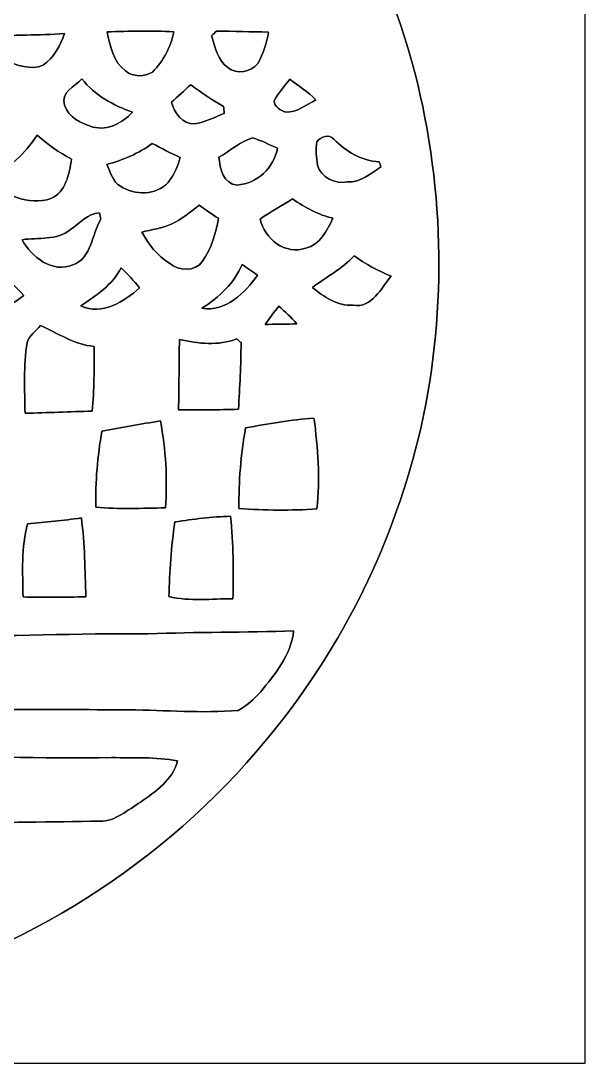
# Model space of a CAD drawing. Header units: centimetres. Extents: x -16.8 to 16.8, y -16.7 to 16.7.
# Drawn here: x 6.48 to 16.77, y -16.67 to 2.36 of the extents above; entities that cross this region are included whole.
import ezdxf

# ---------------------------------------------------------------- set-up
doc = ezdxf.new("R2010")
doc.units = ezdxf.units.CM
doc.header["$MEASUREMENT"] = 0
doc.layers.add('Layer 1', color=7, linetype='Continuous')

msp = doc.modelspace()

# ---------------------------------------------------------------- linework, layer by layer
at = {"layer": 'Layer 1', "color": 7}
for points, knots in [([(-16.77458, 16.66875), (-16.77458, 16.66875), (16.77458, 16.66875), (16.77458, 16.66875), (16.77458, 16.66875), (16.77458, 16.66875), (16.77458, -16.66875), (16.77458, -16.66875), (16.77458, -16.66875), (16.77458, -16.66875), (-16.77458, -16.66875), (-16.77458, -16.66875), (-16.77458, -16.66875), (-16.77458, -16.66875), (-16.77458, 16.66875), (-16.77458, 16.66875), (-16.77458, 16.66875), (-16.77458, 16.66875), (-16.77458, 16.66875), (-16.77458, 16.66875)], [0, 0, 0, 0, 0.16666667, 0.16666667, 0.16666667, 0.16666667, 0.33333333, 0.33333333, 0.33333333, 0.33333333, 0.5, 0.5, 0.5, 0.5, 0.66666667, 0.66666667, 0.66666667, 0.66666667, 1, 1, 1, 1]), ([(-1.72685, 14.59936), (-1.90253, 14.18519), (-1.76989, 13.73893), (-1.70321, 13.31666), (-1.70321, 13.31666), (-2.11737, 13.1251), (-2.58551, 12.9473), (-2.84339, 12.54795), (-2.84339, 12.54795), (-2.99297, 12.1539), (-3.09351, 11.74327), (-3.23144, 11.34427), (-3.23144, 11.34427), (-6.25404, 10.62919), (-9.03111, 8.88012), (-10.94811, 6.4322), (-10.94811, 6.4322), (-12.92966, 3.96452), (-14.01163, 0.78387), (-13.9125, -2.38196), (-13.9125, -2.38196), (-13.87263, -3.32634), (-13.7728, -4.27143), (-13.55408, -5.19254), (-13.55408, -5.19254), (-12.96353, -7.6768), (-11.66671, -9.99314), (-9.83756, -11.77784), (-9.83756, -11.77784), (-8.15869, -13.44366), (-6.05084, -14.67485), (-3.77261, -15.31161), (-3.77261, -15.31161), (-1.43157, -15.98366), (1.07915, -16.00165), (3.44558, -15.44426), (3.44558, -15.44426), (6.27098, -14.76728), (8.88294, -13.19495), (10.77277, -10.98409), (10.77277, -10.98409), (12.15037, -9.39976), (13.15402, -7.493), (13.68143, -5.46171), (13.68143, -5.46171), (14.24164, -3.28895), (14.23987, -0.97931), (13.71847, 1.2005), (13.71847, 1.2005), (13.15438, 3.50591), (11.96904, 5.6515), (10.33498, 7.37129), (10.33498, 7.37129), (8.4709, 9.32321), (6.03956, 10.72691), (3.41207, 11.35098), (3.41207, 11.35098), (3.28718, 11.71011), (3.20287, 12.08158), (3.08645, 12.44318), (3.08645, 12.44318), (2.84374, 12.90391), (2.3368, 13.1131), (1.88666, 13.31948), (1.88666, 13.31948), (2.02847, 13.85535), (2.06551, 14.46636), (1.76248, 14.95425), (1.76248, 14.95425), (1.4097, 15.56773), (0.6918, 15.95402), (-0.01658, 15.88629), (-0.01658, 15.88629), (-0.7807, 15.87147), (-1.49437, 15.32431), (-1.72685, 14.59936)], [0, 0, 0, 0, 0.05, 0.05, 0.05, 0.05, 0.1, 0.1, 0.1, 0.1, 0.15, 0.15, 0.15, 0.15, 0.2, 0.2, 0.2, 0.2, 0.25, 0.25, 0.25, 0.25, 0.3, 0.3, 0.3, 0.3, 0.35, 0.35, 0.35, 0.35, 0.4, 0.4, 0.4, 0.4, 0.45, 0.45, 0.45, 0.45, 0.5, 0.5, 0.5, 0.5, 0.55, 0.55, 0.55, 0.55, 0.6, 0.6, 0.6, 0.6, 0.65, 0.65, 0.65, 0.65, 0.7, 0.7, 0.7, 0.7, 0.75, 0.75, 0.75, 0.75, 0.8, 0.8, 0.8, 0.8, 0.85, 0.85, 0.85, 0.85, 0.9, 0.9, 0.9, 0.9, 1, 1, 1, 1]), ([(5.87834, 2.06128), (6.34189, 2.10785), (6.80896, 2.09021), (7.27357, 2.12443), (7.27357, 2.12443), (7.19526, 1.90465), (7.08342, 1.68028), (6.88305, 1.54869), (6.88305, 1.54869), (6.65797, 1.44709), (6.40221, 1.54481), (6.1909, 1.64112), (6.1909, 1.64112), (6.00604, 1.7018), (5.95665, 1.90465), (5.87834, 2.06128)], [0, 0, 0, 0, 0.2, 0.2, 0.2, 0.2, 0.4, 0.4, 0.4, 0.4, 0.6, 0.6, 0.6, 0.6, 1, 1, 1, 1]), ([(8.04968, 2.15512), (8.45679, 2.17099), (8.8646, 2.17417), (9.27206, 2.15794), (9.27206, 2.15794), (9.21103, 1.88419), (9.08015, 1.62031), (8.88012, 1.42169), (8.88012, 1.42169), (8.73407, 1.33279), (8.52452, 1.32821), (8.38941, 1.4411), (8.38941, 1.4411), (8.15975, 1.60373), (8.11318, 1.90041), (8.04968, 2.15512)], [0, 0, 0, 0, 0.2, 0.2, 0.2, 0.2, 0.4, 0.4, 0.4, 0.4, 0.6, 0.6, 0.6, 0.6, 1, 1, 1, 1]), ([(10.04746, 2.16782), (10.36249, 2.16782), (10.67894, 2.15583), (10.99467, 2.15053), (10.99467, 2.15053), (10.96892, 1.9498), (10.90224, 1.75542), (10.80029, 1.5808), (10.80029, 1.5808), (10.67435, 1.41923), (10.41541, 1.36984), (10.25278, 1.50283), (10.25278, 1.50283), (10.06475, 1.63618), (10.02136, 1.88101), (9.95821, 2.08562), (9.95821, 2.08562), (9.98749, 2.11314), (10.01748, 2.1403), (10.04746, 2.16782)], [0, 0, 0, 0, 0.16666667, 0.16666667, 0.16666667, 0.16666667, 0.33333333, 0.33333333, 0.33333333, 0.33333333, 0.5, 0.5, 0.5, 0.5, 0.66666667, 0.66666667, 0.66666667, 0.66666667, 1, 1, 1, 1]), ([(7.27392, 0.81774), (7.19526, 1.05128), (7.46125, 1.15253), (7.59037, 1.29611), (7.59037, 1.29611), (7.82849, 1.00083), (8.16081, 0.80998), (8.5157, 0.69144), (8.5157, 0.69144), (8.33473, 0.49036), (8.06767, 0.34784), (7.79004, 0.41734), (7.79004, 0.41734), (7.58225, 0.48119), (7.34554, 0.59655), (7.27392, 0.81774)], [0, 0, 0, 0, 0.2, 0.2, 0.2, 0.2, 0.4, 0.4, 0.4, 0.4, 0.6, 0.6, 0.6, 0.6, 1, 1, 1, 1]), ([(9.22408, 0.8703), (9.34261, 0.97614), (9.46009, 1.08303), (9.57756, 1.18992), (9.57756, 1.18992), (9.76842, 1.04599), (9.96844, 0.91334), (10.17658, 0.79481), (10.17658, 0.79481), (10.17976, 0.76271), (10.1854, 0.69779), (10.18822, 0.66569), (10.18822, 0.66569), (10.01148, 0.59443), (9.8365, 0.508), (9.64777, 0.4759), (9.64777, 0.4759), (9.42411, 0.46355), (9.2837, 0.68121), (9.22408, 0.8703)], [0, 0, 0, 0, 0.16666667, 0.16666667, 0.16666667, 0.16666667, 0.33333333, 0.33333333, 0.33333333, 0.33333333, 0.5, 0.5, 0.5, 0.5, 0.66666667, 0.66666667, 0.66666667, 0.66666667, 1, 1, 1, 1]), ([(11.38484, 1.29081), (11.54677, 1.17052), (11.71822, 1.05939), (11.86286, 0.91758), (11.86286, 0.91758), (11.68788, 0.82338), (11.52102, 0.68157), (11.31041, 0.6925), (11.31041, 0.6925), (11.21692, 0.71508), (11.09945, 0.78952), (11.10086, 0.89464), (11.10086, 0.89464), (11.16894, 1.04246), (11.28854, 1.16029), (11.38484, 1.29081)], [0, 0, 0, 0, 0.2, 0.2, 0.2, 0.2, 0.4, 0.4, 0.4, 0.4, 0.6, 0.6, 0.6, 0.6, 1, 1, 1, 1]), ([(6.77439, 0.26917), (6.9656, 0.09984), (7.17832, -0.0441), (7.40128, -0.16933), (7.40128, -0.16933), (7.35965, -0.43462), (7.30074, -0.76518), (7.02733, -0.88935), (7.02733, -0.88935), (6.61917, -1.01988), (6.15209, -0.82621), (5.87975, -0.50941), (5.87975, -0.50941), (6.25546, -0.35631), (6.55673, -0.06809), (6.77439, 0.26917)], [0, 0, 0, 0, 0.2, 0.2, 0.2, 0.2, 0.4, 0.4, 0.4, 0.4, 0.6, 0.6, 0.6, 0.6, 1, 1, 1, 1]), ([(10.09262, -0.13088), (10.29864, -0.02046), (10.47891, 0.15522), (10.7061, 0.21837), (10.7061, 0.21837), (10.8652, 0.17992), (11.00878, 0.09208), (11.16118, 0.03175), (11.16118, 0.03175), (11.09909, -0.32385), (10.78583, -0.61383), (10.42741, -0.6417), (10.42741, -0.6417), (10.17552, -0.62618), (10.10214, -0.33726), (10.09262, -0.13088)], [0, 0, 0, 0, 0.2, 0.2, 0.2, 0.2, 0.4, 0.4, 0.4, 0.4, 0.6, 0.6, 0.6, 0.6, 1, 1, 1, 1]), ([(11.87838, 0.14993), (11.94788, 0.24059), (12.10592, 0.30409), (12.18918, 0.19614), (12.18918, 0.19614), (12.41107, -0.02893), (12.69259, -0.19473), (13.01397, -0.21802), (13.01397, -0.21802), (13.02279, -0.24024), (13.04043, -0.28469), (13.04925, -0.30727), (13.04925, -0.30727), (12.8591, -0.42863), (12.67848, -0.60254), (12.43436, -0.58244), (12.43436, -0.58244), (12.21458, -0.6283), (11.95105, -0.50024), (11.89073, -0.27834), (11.89073, -0.27834), (11.87203, -0.13758), (11.8491, 0.00988), (11.87838, 0.14993)], [0, 0, 0, 0, 0.14285714, 0.14285714, 0.14285714, 0.14285714, 0.28571429, 0.28571429, 0.28571429, 0.28571429, 0.42857143, 0.42857143, 0.42857143, 0.42857143, 0.57142857, 0.57142857, 0.57142857, 0.57142857, 0.71428571, 0.71428571, 0.71428571, 0.71428571, 1, 1, 1, 1]), ([(8.04721, -0.26494), (8.34284, -0.18556), (8.62859, -0.0635), (8.87624, 0.11889), (8.87624, 0.11889), (9.04416, 0.02963), (9.21279, -0.05891), (9.38601, -0.13829), (9.38601, -0.13829), (9.34085, -0.30163), (9.271, -0.45967), (9.16517, -0.59337), (9.16517, -0.59337), (8.94574, -0.83538), (8.55839, -0.82797), (8.29698, -0.66393), (8.29698, -0.66393), (8.15446, -0.57785), (8.11036, -0.40781), (8.04721, -0.26494)], [0, 0, 0, 0, 0.16666667, 0.16666667, 0.16666667, 0.16666667, 0.33333333, 0.33333333, 0.33333333, 0.33333333, 0.5, 0.5, 0.5, 0.5, 0.66666667, 0.66666667, 0.66666667, 0.66666667, 1, 1, 1, 1]), ([(10.84545, -1.26189), (11.03207, -1.1236), (11.24126, -1.01882), (11.4367, -0.89323), (11.4367, -0.89323), (11.66036, -1.05022), (11.90413, -1.18533), (12.17295, -1.24636), (12.17295, -1.24636), (12.06465, -1.46756), (11.93447, -1.72932), (11.67624, -1.79317), (11.67624, -1.79317), (11.30794, -1.92934), (10.92024, -1.61537), (10.84545, -1.26189)], [0, 0, 0, 0, 0.2, 0.2, 0.2, 0.2, 0.4, 0.4, 0.4, 0.4, 0.6, 0.6, 0.6, 0.6, 1, 1, 1, 1]), ([(9.72961, -1.00824), (9.84462, -1.09255), (9.96068, -1.17581), (10.08415, -1.24742), (10.08415, -1.24742), (10.03335, -1.52259), (9.95257, -1.79846), (9.79346, -2.032), (9.79346, -2.032), (9.6647, -2.23061), (9.35108, -2.21227), (9.18774, -2.06693), (9.18774, -2.06693), (8.96373, -1.93357), (8.81133, -1.71873), (8.68292, -1.49895), (8.68292, -1.49895), (8.86319, -1.45168), (9.05228, -1.43263), (9.22302, -1.35326), (9.22302, -1.35326), (9.41387, -1.27423), (9.56627, -1.13136), (9.72961, -1.00824)], [0, 0, 0, 0, 0.14285714, 0.14285714, 0.14285714, 0.14285714, 0.28571429, 0.28571429, 0.28571429, 0.28571429, 0.42857143, 0.42857143, 0.42857143, 0.42857143, 0.57142857, 0.57142857, 0.57142857, 0.57142857, 0.71428571, 0.71428571, 0.71428571, 0.71428571, 1, 1, 1, 1]), ([(7.38223, -1.45344), (7.55579, -1.35149), (7.69161, -1.15323), (7.91175, -1.15076), (7.91175, -1.15076), (7.9181, -1.17863), (7.9308, -1.23472), (7.93715, -1.26294), (7.93715, -1.26294), (7.76852, -1.54129), (7.77593, -1.96709), (7.42774, -2.09938), (7.42774, -2.09938), (7.05132, -2.25213), (6.67209, -1.95756), (6.50028, -1.6383), (6.50028, -1.6383), (6.79521, -1.59561), (7.13246, -1.65559), (7.38223, -1.45344)], [0, 0, 0, 0, 0.16666667, 0.16666667, 0.16666667, 0.16666667, 0.33333333, 0.33333333, 0.33333333, 0.33333333, 0.5, 0.5, 0.5, 0.5, 0.66666667, 0.66666667, 0.66666667, 0.66666667, 1, 1, 1, 1]), ([(10.51419, -2.08844), (10.60979, -2.15336), (10.70292, -2.22038), (10.79782, -2.28812), (10.79782, -2.28812), (10.55934, -2.60562), (10.2235, -2.96192), (9.78288, -2.89066), (9.78288, -2.89066), (10.0898, -2.68923), (10.37414, -2.43487), (10.51419, -2.08844)], [0, 0, 0, 0, 0.25, 0.25, 0.25, 0.25, 0.5, 0.5, 0.5, 0.5, 1, 1, 1, 1]), ([(12.56065, -1.93146), (12.76738, -2.08386), (12.99457, -2.20557), (13.23269, -2.30188), (13.23269, -2.30188), (13.05207, -2.52448), (12.88803, -2.88643), (12.5416, -2.83563), (12.5416, -2.83563), (12.25585, -2.84974), (12.00503, -2.68499), (11.79654, -2.50825), (11.79654, -2.50825), (12.05336, -2.31846), (12.33946, -2.16747), (12.56065, -1.93146)], [0, 0, 0, 0, 0.2, 0.2, 0.2, 0.2, 0.4, 0.4, 0.4, 0.4, 0.6, 0.6, 0.6, 0.6, 1, 1, 1, 1]), ([(5.61834, -2.36926), (5.75098, -2.2987), (5.86034, -2.18511), (6.00357, -2.13501), (6.00357, -2.13501), (6.18631, -2.30152), (6.36058, -2.47862), (6.5345, -2.65501), (6.5345, -2.65501), (6.17961, -2.92312), (5.71888, -3.11079), (5.27262, -2.98344), (5.27262, -2.98344), (5.08917, -2.92841), (4.98263, -2.76648), (4.92654, -2.59539), (4.92654, -2.59539), (5.15796, -2.52412), (5.41055, -2.50366), (5.61834, -2.36926)], [0, 0, 0, 0, 0.16666667, 0.16666667, 0.16666667, 0.16666667, 0.33333333, 0.33333333, 0.33333333, 0.33333333, 0.5, 0.5, 0.5, 0.5, 0.66666667, 0.66666667, 0.66666667, 0.66666667, 1, 1, 1, 1]), ([(7.57237, -2.8448), (7.8553, -2.6543), (8.1474, -2.46627), (8.30827, -2.15194), (8.30827, -2.15194), (8.42504, -2.26871), (8.54181, -2.38725), (8.64376, -2.51778), (8.64376, -2.51778), (8.35907, -2.76931), (7.96043, -3.02754), (7.57237, -2.8448)], [0, 0, 0, 0, 0.25, 0.25, 0.25, 0.25, 0.5, 0.5, 0.5, 0.5, 1, 1, 1, 1]), ([(11.18482, -2.85221), (11.30159, -2.95169), (11.41307, -3.05823), (11.51326, -3.17535), (11.51326, -3.17535), (11.36791, -3.17782), (11.07793, -3.18206), (10.93294, -3.18453), (10.93294, -3.18453), (11.01372, -3.07128), (11.09909, -2.96157), (11.18482, -2.85221)], [0, 0, 0, 0, 0.25, 0.25, 0.25, 0.25, 0.5, 0.5, 0.5, 0.5, 1, 1, 1, 1]), ([(6.83366, -3.20181), (7.15504, -3.34751), (7.45278, -3.55318), (7.81544, -3.58669), (7.81544, -3.58669), (7.81297, -3.97969), (7.82144, -4.3748), (7.7791, -4.76638), (7.7791, -4.76638), (7.37094, -4.78049), (6.96313, -4.79672), (6.55496, -4.80554), (6.55496, -4.80554), (6.54509, -4.37515), (6.52568, -3.94159), (6.58989, -3.51437), (6.58989, -3.51437), (6.63011, -3.38561), (6.7564, -3.30694), (6.83366, -3.20181)], [0, 0, 0, 0, 0.16666667, 0.16666667, 0.16666667, 0.16666667, 0.33333333, 0.33333333, 0.33333333, 0.33333333, 0.5, 0.5, 0.5, 0.5, 0.66666667, 0.66666667, 0.66666667, 0.66666667, 1, 1, 1, 1]), ([(9.37013, -3.4604), (9.71374, -3.53695), (10.08098, -3.57822), (10.41717, -3.44981), (10.41717, -3.44981), (10.44257, -3.47239), (10.46868, -3.49497), (10.49514, -3.51755), (10.49514, -3.51755), (10.49549, -3.92359), (10.47221, -4.32858), (10.44857, -4.73393), (10.44857, -4.73393), (10.08415, -4.7438), (9.72009, -4.74521), (9.35602, -4.74345), (9.35602, -4.74345), (9.36025, -4.31553), (9.36696, -3.88796), (9.37013, -3.4604)], [0, 0, 0, 0, 0.16666667, 0.16666667, 0.16666667, 0.16666667, 0.33333333, 0.33333333, 0.33333333, 0.33333333, 0.5, 0.5, 0.5, 0.5, 0.66666667, 0.66666667, 0.66666667, 0.66666667, 1, 1, 1, 1]), ([(10.57981, -5.07506), (10.99185, -4.99533), (11.40672, -4.92619), (11.82546, -4.89338), (11.82546, -4.89338), (11.8999, -5.44089), (11.93729, -5.99863), (11.8812, -6.54967), (11.8812, -6.54967), (11.40707, -6.58883), (10.93082, -6.57507), (10.45633, -6.5472), (10.45633, -6.5472), (10.45351, -6.05367), (10.48879, -5.56048), (10.57981, -5.07506)], [0, 0, 0, 0, 0.2, 0.2, 0.2, 0.2, 0.4, 0.4, 0.4, 0.4, 0.6, 0.6, 0.6, 0.6, 1, 1, 1, 1]), ([(7.95584, -5.13292), (8.31109, -5.06765), (8.66599, -5.00133), (9.02335, -4.947), (9.02335, -4.947), (9.12742, -5.46735), (9.15176, -6.00534), (9.11648, -6.53415), (9.11648, -6.53415), (8.69244, -6.54085), (8.2677, -6.55743), (7.84507, -6.52216), (7.84507, -6.52216), (7.83625, -6.05649), (7.87682, -5.59153), (7.95584, -5.13292)], [0, 0, 0, 0, 0.2, 0.2, 0.2, 0.2, 0.4, 0.4, 0.4, 0.4, 0.6, 0.6, 0.6, 0.6, 1, 1, 1, 1]), ([(6.60118, -6.82272), (6.92856, -6.79485), (7.25558, -6.76169), (7.58155, -6.71795), (7.58155, -6.71795), (7.64787, -7.1942), (7.64469, -7.67644), (7.66621, -8.15622), (7.66621, -8.15622), (7.2831, -8.16645), (6.89998, -8.16716), (6.51722, -8.15869), (6.51722, -8.15869), (6.51157, -7.71349), (6.48159, -7.25629), (6.60118, -6.82272)], [0, 0, 0, 0, 0.2, 0.2, 0.2, 0.2, 0.4, 0.4, 0.4, 0.4, 0.6, 0.6, 0.6, 0.6, 1, 1, 1, 1]), ([(9.2897, -6.7885), (9.62589, -6.73806), (9.96386, -6.69713), (10.30393, -6.68655), (10.30393, -6.68655), (10.3565, -7.18679), (10.36179, -7.6902), (10.34732, -8.19256), (10.34732, -8.19256), (9.95927, -8.18938), (9.56134, -8.24477), (9.17998, -8.15305), (9.17998, -8.15305), (9.19162, -7.69655), (9.21808, -7.23971), (9.2897, -6.7885)], [0, 0, 0, 0, 0.2, 0.2, 0.2, 0.2, 0.4, 0.4, 0.4, 0.4, 0.6, 0.6, 0.6, 0.6, 1, 1, 1, 1]), ([(8.80181, -8.83497), (9.68587, -8.79475), (10.57099, -8.81345), (11.45469, -8.77746), (11.45469, -8.77746), (11.41271, -9.21914), (11.11603, -9.56592), (10.84862, -9.89577), (10.84862, -9.89577), (10.73044, -10.02418), (10.60027, -10.14836), (10.44469, -10.22914), (10.44469, -10.22914), (9.78147, -10.28771), (9.11613, -10.2235), (8.45185, -10.22138), (8.45185, -10.22138), (6.89857, -10.20904), (5.34494, -10.20551), (3.79201, -10.22103), (3.79201, -10.22103), (2.78095, -10.27395), (1.76847, -10.22315), (0.75741, -10.27183), (0.75741, -10.27183), (-1.17052, -10.30252), (-3.09845, -10.35579), (-5.02673, -10.34415), (-5.02673, -10.34415), (-5.81413, -10.32581), (-6.60153, -10.35826), (-7.38893, -10.34309), (-7.38893, -10.34309), (-8.25676, -10.30605), (-9.12707, -10.32122), (-9.99419, -10.27007), (-9.99419, -10.27007), (-10.23303, -10.25984), (-10.38895, -10.06475), (-10.54029, -9.90529), (-10.54029, -9.90529), (-10.7636, -9.61919), (-10.97139, -9.31616), (-11.11532, -8.98172), (-11.11532, -8.98172), (-10.66588, -8.97925), (-10.2175, -9.01629), (-9.76842, -9.02794), (-9.76842, -9.02794), (-8.03557, -9.07062), (-6.30167, -9.03887), (-4.56847, -9.0491), (-4.56847, -9.0491), (-2.34527, -9.06533), (-0.12453, -8.94644), (2.09797, -8.93163), (2.09797, -8.93163), (3.05012, -8.88612), (4.00403, -8.92881), (4.95617, -8.87977), (4.95617, -8.87977), (6.23852, -8.87801), (7.51946, -8.81909), (8.80181, -8.83497)], [0, 0, 0, 0, 0.05882353, 0.05882353, 0.05882353, 0.05882353, 0.11764706, 0.11764706, 0.11764706, 0.11764706, 0.17647059, 0.17647059, 0.17647059, 0.17647059, 0.23529412, 0.23529412, 0.23529412, 0.23529412, 0.29411765, 0.29411765, 0.29411765, 0.29411765, 0.35294118, 0.35294118, 0.35294118, 0.35294118, 0.41176471, 0.41176471, 0.41176471, 0.41176471, 0.47058824, 0.47058824, 0.47058824, 0.47058824, 0.52941176, 0.52941176, 0.52941176, 0.52941176, 0.58823529, 0.58823529, 0.58823529, 0.58823529, 0.64705882, 0.64705882, 0.64705882, 0.64705882, 0.70588235, 0.70588235, 0.70588235, 0.70588235, 0.76470588, 0.76470588, 0.76470588, 0.76470588, 0.82352941, 0.82352941, 0.82352941, 0.82352941, 0.88235294, 0.88235294, 0.88235294, 0.88235294, 1, 1, 1, 1]), ([(1.56986, -11.09451), (2.48708, -11.09698), (3.40431, -11.08287), (4.32153, -11.05923), (4.32153, -11.05923), (5.59153, -11.07264), (6.86117, -11.1065), (8.13153, -11.09204), (8.13153, -11.09204), (8.53193, -11.09627), (8.93833, -11.07757), (9.33415, -11.15342), (9.33415, -11.15342), (9.24807, -11.50479), (8.93269, -11.70728), (8.66105, -11.90554), (8.66105, -11.90554), (8.42998, -12.04277), (8.20632, -12.25621), (7.91986, -12.25091), (7.91986, -12.25091), (6.14504, -12.28831), (4.36704, -12.26256), (2.59397, -12.37297), (2.59397, -12.37297), (0.48895, -12.45094), (-1.61572, -12.55219), (-3.72181, -12.61145), (-3.72181, -12.61145), (-4.88597, -12.59769), (-6.05226, -12.64885), (-7.21536, -12.57476), (-7.21536, -12.57476), (-7.56391, -12.59593), (-7.83837, -12.34828), (-8.10683, -12.16484), (-8.10683, -12.16484), (-8.46808, -11.85122), (-8.82086, -11.5129), (-9.07627, -11.10474), (-9.07627, -11.10474), (-8.21937, -11.0684), (-7.36529, -11.16965), (-6.5084, -11.16894), (-6.5084, -11.16894), (-3.816, -11.26067), (-1.12254, -11.14425), (1.56986, -11.09451)], [0, 0, 0, 0, 0.07692308, 0.07692308, 0.07692308, 0.07692308, 0.15384615, 0.15384615, 0.15384615, 0.15384615, 0.23076923, 0.23076923, 0.23076923, 0.23076923, 0.30769231, 0.30769231, 0.30769231, 0.30769231, 0.38461538, 0.38461538, 0.38461538, 0.38461538, 0.46153846, 0.46153846, 0.46153846, 0.46153846, 0.53846154, 0.53846154, 0.53846154, 0.53846154, 0.61538462, 0.61538462, 0.61538462, 0.61538462, 0.69230769, 0.69230769, 0.69230769, 0.69230769, 0.76923077, 0.76923077, 0.76923077, 0.76923077, 0.84615385, 0.84615385, 0.84615385, 0.84615385, 1, 1, 1, 1])]:
    msp.add_open_spline(points, degree=3, knots=knots, dxfattribs=at)
at = {"layer": 'Layer 1', "color": 250}
for points, knots in [([(-1.72685, 14.59936), (-1.49437, 15.32431), (-0.7807, 15.87147), (-0.01658, 15.88629), (-0.01658, 15.88629), (0.6918, 15.95402), (1.4097, 15.56773), (1.76248, 14.95425), (1.76248, 14.95425), (2.06551, 14.46636), (2.02847, 13.85535), (1.88666, 13.31948), (1.88666, 13.31948), (2.3368, 13.1131), (2.84374, 12.90391), (3.08645, 12.44318), (3.08645, 12.44318), (3.20287, 12.08158), (3.28718, 11.71011), (3.41207, 11.35098), (3.41207, 11.35098), (6.03956, 10.72691), (8.4709, 9.32321), (10.33498, 7.37129), (10.33498, 7.37129), (11.96904, 5.6515), (13.15438, 3.50591), (13.71847, 1.2005), (13.71847, 1.2005), (14.23987, -0.97931), (14.24164, -3.28895), (13.68143, -5.46171), (13.68143, -5.46171), (13.15402, -7.493), (12.15037, -9.39976), (10.77277, -10.98409), (10.77277, -10.98409), (8.88294, -13.19495), (6.27098, -14.76728), (3.44558, -15.44426), (3.44558, -15.44426), (1.07915, -16.00165), (-1.43157, -15.98366), (-3.77261, -15.31161), (-3.77261, -15.31161), (-6.05084, -14.67485), (-8.15869, -13.44366), (-9.83756, -11.77784), (-9.83756, -11.77784), (-11.66671, -9.99314), (-12.96353, -7.6768), (-13.55408, -5.19254), (-13.55408, -5.19254), (-13.7728, -4.27143), (-13.87263, -3.32634), (-13.9125, -2.38196), (-13.9125, -2.38196), (-14.01163, 0.78387), (-12.92966, 3.96452), (-10.94811, 6.4322), (-10.94811, 6.4322), (-9.03111, 8.88012), (-6.25404, 10.62919), (-3.23144, 11.34427), (-3.23144, 11.34427), (-3.09351, 11.74327), (-2.99297, 12.1539), (-2.84339, 12.54795), (-2.84339, 12.54795), (-2.58551, 12.9473), (-2.11737, 13.1251), (-1.70321, 13.31666), (-1.70321, 13.31666), (-1.76989, 13.73893), (-1.90253, 14.18519), (-1.72685, 14.59936), (-1.72685, 14.59936), (-1.72685, 14.59936), (-1.72685, 14.59936), (-1.72685, 14.59936)], [0, 0, 0, 0, 0.04761905, 0.04761905, 0.04761905, 0.04761905, 0.0952381, 0.0952381, 0.0952381, 0.0952381, 0.14285714, 0.14285714, 0.14285714, 0.14285714, 0.19047619, 0.19047619, 0.19047619, 0.19047619, 0.23809524, 0.23809524, 0.23809524, 0.23809524, 0.28571429, 0.28571429, 0.28571429, 0.28571429, 0.33333333, 0.33333333, 0.33333333, 0.33333333, 0.38095238, 0.38095238, 0.38095238, 0.38095238, 0.42857143, 0.42857143, 0.42857143, 0.42857143, 0.47619048, 0.47619048, 0.47619048, 0.47619048, 0.52380952, 0.52380952, 0.52380952, 0.52380952, 0.57142857, 0.57142857, 0.57142857, 0.57142857, 0.61904762, 0.61904762, 0.61904762, 0.61904762, 0.66666667, 0.66666667, 0.66666667, 0.66666667, 0.71428571, 0.71428571, 0.71428571, 0.71428571, 0.76190476, 0.76190476, 0.76190476, 0.76190476, 0.80952381, 0.80952381, 0.80952381, 0.80952381, 0.85714286, 0.85714286, 0.85714286, 0.85714286, 0.9047619, 0.9047619, 0.9047619, 0.9047619, 1, 1, 1, 1]), ([(5.87834, 2.06128), (5.95665, 1.90465), (6.00604, 1.7018), (6.1909, 1.64112), (6.1909, 1.64112), (6.40221, 1.54481), (6.65797, 1.44709), (6.88305, 1.54869), (6.88305, 1.54869), (7.08342, 1.68028), (7.19526, 1.90465), (7.27357, 2.12443), (7.27357, 2.12443), (6.80896, 2.09021), (6.34189, 2.10785), (5.87834, 2.06128), (5.87834, 2.06128), (5.87834, 2.06128), (5.87834, 2.06128), (5.87834, 2.06128)], [0, 0, 0, 0, 0.16666667, 0.16666667, 0.16666667, 0.16666667, 0.33333333, 0.33333333, 0.33333333, 0.33333333, 0.5, 0.5, 0.5, 0.5, 0.66666667, 0.66666667, 0.66666667, 0.66666667, 1, 1, 1, 1]), ([(8.04968, 2.15512), (8.11318, 1.90041), (8.15975, 1.60373), (8.38941, 1.4411), (8.38941, 1.4411), (8.52452, 1.32821), (8.73407, 1.33279), (8.88012, 1.42169), (8.88012, 1.42169), (9.08015, 1.62031), (9.21103, 1.88419), (9.27206, 2.15794), (9.27206, 2.15794), (8.8646, 2.17417), (8.45679, 2.17099), (8.04968, 2.15512), (8.04968, 2.15512), (8.04968, 2.15512), (8.04968, 2.15512), (8.04968, 2.15512)], [0, 0, 0, 0, 0.16666667, 0.16666667, 0.16666667, 0.16666667, 0.33333333, 0.33333333, 0.33333333, 0.33333333, 0.5, 0.5, 0.5, 0.5, 0.66666667, 0.66666667, 0.66666667, 0.66666667, 1, 1, 1, 1]), ([(10.04746, 2.16782), (10.01748, 2.1403), (9.98749, 2.11314), (9.95821, 2.08562), (9.95821, 2.08562), (10.02136, 1.88101), (10.06475, 1.63618), (10.25278, 1.50283), (10.25278, 1.50283), (10.41541, 1.36984), (10.67435, 1.41923), (10.80029, 1.5808), (10.80029, 1.5808), (10.90224, 1.75542), (10.96892, 1.9498), (10.99467, 2.15053), (10.99467, 2.15053), (10.67894, 2.15583), (10.36249, 2.16782), (10.04746, 2.16782), (10.04746, 2.16782), (10.04746, 2.16782), (10.04746, 2.16782), (10.04746, 2.16782)], [0, 0, 0, 0, 0.14285714, 0.14285714, 0.14285714, 0.14285714, 0.28571429, 0.28571429, 0.28571429, 0.28571429, 0.42857143, 0.42857143, 0.42857143, 0.42857143, 0.57142857, 0.57142857, 0.57142857, 0.57142857, 0.71428571, 0.71428571, 0.71428571, 0.71428571, 1, 1, 1, 1]), ([(7.27392, 0.81774), (7.34554, 0.59655), (7.58225, 0.48119), (7.79004, 0.41734), (7.79004, 0.41734), (8.06767, 0.34784), (8.33473, 0.49036), (8.5157, 0.69144), (8.5157, 0.69144), (8.16081, 0.80998), (7.82849, 1.00083), (7.59037, 1.29611), (7.59037, 1.29611), (7.46125, 1.15253), (7.19526, 1.05128), (7.27392, 0.81774), (7.27392, 0.81774), (7.27392, 0.81774), (7.27392, 0.81774), (7.27392, 0.81774)], [0, 0, 0, 0, 0.16666667, 0.16666667, 0.16666667, 0.16666667, 0.33333333, 0.33333333, 0.33333333, 0.33333333, 0.5, 0.5, 0.5, 0.5, 0.66666667, 0.66666667, 0.66666667, 0.66666667, 1, 1, 1, 1]), ([(9.22408, 0.8703), (9.2837, 0.68121), (9.42411, 0.46355), (9.64777, 0.4759), (9.64777, 0.4759), (9.8365, 0.508), (10.01148, 0.59443), (10.18822, 0.66569), (10.18822, 0.66569), (10.1854, 0.69779), (10.17976, 0.76271), (10.17658, 0.79481), (10.17658, 0.79481), (9.96844, 0.91334), (9.76842, 1.04599), (9.57756, 1.18992), (9.57756, 1.18992), (9.46009, 1.08303), (9.34261, 0.97614), (9.22408, 0.8703), (9.22408, 0.8703), (9.22408, 0.8703), (9.22408, 0.8703), (9.22408, 0.8703)], [0, 0, 0, 0, 0.14285714, 0.14285714, 0.14285714, 0.14285714, 0.28571429, 0.28571429, 0.28571429, 0.28571429, 0.42857143, 0.42857143, 0.42857143, 0.42857143, 0.57142857, 0.57142857, 0.57142857, 0.57142857, 0.71428571, 0.71428571, 0.71428571, 0.71428571, 1, 1, 1, 1]), ([(11.38484, 1.29081), (11.28854, 1.16029), (11.16894, 1.04246), (11.10086, 0.89464), (11.10086, 0.89464), (11.09945, 0.78952), (11.21692, 0.71508), (11.31041, 0.6925), (11.31041, 0.6925), (11.52102, 0.68157), (11.68788, 0.82338), (11.86286, 0.91758), (11.86286, 0.91758), (11.71822, 1.05939), (11.54677, 1.17052), (11.38484, 1.29081), (11.38484, 1.29081), (11.38484, 1.29081), (11.38484, 1.29081), (11.38484, 1.29081)], [0, 0, 0, 0, 0.16666667, 0.16666667, 0.16666667, 0.16666667, 0.33333333, 0.33333333, 0.33333333, 0.33333333, 0.5, 0.5, 0.5, 0.5, 0.66666667, 0.66666667, 0.66666667, 0.66666667, 1, 1, 1, 1]), ([(6.77439, 0.26917), (6.55673, -0.06809), (6.25546, -0.35631), (5.87975, -0.50941), (5.87975, -0.50941), (6.15209, -0.82621), (6.61917, -1.01988), (7.02733, -0.88935), (7.02733, -0.88935), (7.30074, -0.76518), (7.35965, -0.43462), (7.40128, -0.16933), (7.40128, -0.16933), (7.17832, -0.0441), (6.9656, 0.09984), (6.77439, 0.26917), (6.77439, 0.26917), (6.77439, 0.26917), (6.77439, 0.26917), (6.77439, 0.26917)], [0, 0, 0, 0, 0.16666667, 0.16666667, 0.16666667, 0.16666667, 0.33333333, 0.33333333, 0.33333333, 0.33333333, 0.5, 0.5, 0.5, 0.5, 0.66666667, 0.66666667, 0.66666667, 0.66666667, 1, 1, 1, 1]), ([(10.09262, -0.13088), (10.10214, -0.33726), (10.17552, -0.62618), (10.42741, -0.6417), (10.42741, -0.6417), (10.78583, -0.61383), (11.09909, -0.32385), (11.16118, 0.03175), (11.16118, 0.03175), (11.00878, 0.09208), (10.8652, 0.17992), (10.7061, 0.21837), (10.7061, 0.21837), (10.47891, 0.15522), (10.29864, -0.02046), (10.09262, -0.13088), (10.09262, -0.13088), (10.09262, -0.13088), (10.09262, -0.13088), (10.09262, -0.13088)], [0, 0, 0, 0, 0.16666667, 0.16666667, 0.16666667, 0.16666667, 0.33333333, 0.33333333, 0.33333333, 0.33333333, 0.5, 0.5, 0.5, 0.5, 0.66666667, 0.66666667, 0.66666667, 0.66666667, 1, 1, 1, 1]), ([(11.87838, 0.14993), (11.8491, 0.00988), (11.87203, -0.13758), (11.89073, -0.27834), (11.89073, -0.27834), (11.95105, -0.50024), (12.21458, -0.6283), (12.43436, -0.58244), (12.43436, -0.58244), (12.67848, -0.60254), (12.8591, -0.42863), (13.04925, -0.30727), (13.04925, -0.30727), (13.04043, -0.28469), (13.02279, -0.24024), (13.01397, -0.21802), (13.01397, -0.21802), (12.69259, -0.19473), (12.41107, -0.02893), (12.18918, 0.19614), (12.18918, 0.19614), (12.10592, 0.30409), (11.94788, 0.24059), (11.87838, 0.14993), (11.87838, 0.14993), (11.87838, 0.14993), (11.87838, 0.14993), (11.87838, 0.14993)], [0, 0, 0, 0, 0.125, 0.125, 0.125, 0.125, 0.25, 0.25, 0.25, 0.25, 0.375, 0.375, 0.375, 0.375, 0.5, 0.5, 0.5, 0.5, 0.625, 0.625, 0.625, 0.625, 0.75, 0.75, 0.75, 0.75, 1, 1, 1, 1]), ([(8.04721, -0.26494), (8.11036, -0.40781), (8.15446, -0.57785), (8.29698, -0.66393), (8.29698, -0.66393), (8.55839, -0.82797), (8.94574, -0.83538), (9.16517, -0.59337), (9.16517, -0.59337), (9.271, -0.45967), (9.34085, -0.30163), (9.38601, -0.13829), (9.38601, -0.13829), (9.21279, -0.05891), (9.04416, 0.02963), (8.87624, 0.11889), (8.87624, 0.11889), (8.62859, -0.0635), (8.34284, -0.18556), (8.04721, -0.26494), (8.04721, -0.26494), (8.04721, -0.26494), (8.04721, -0.26494), (8.04721, -0.26494)], [0, 0, 0, 0, 0.14285714, 0.14285714, 0.14285714, 0.14285714, 0.28571429, 0.28571429, 0.28571429, 0.28571429, 0.42857143, 0.42857143, 0.42857143, 0.42857143, 0.57142857, 0.57142857, 0.57142857, 0.57142857, 0.71428571, 0.71428571, 0.71428571, 0.71428571, 1, 1, 1, 1]), ([(10.84545, -1.26189), (10.92024, -1.61537), (11.30794, -1.92934), (11.67624, -1.79317), (11.67624, -1.79317), (11.93447, -1.72932), (12.06465, -1.46756), (12.17295, -1.24636), (12.17295, -1.24636), (11.90413, -1.18533), (11.66036, -1.05022), (11.4367, -0.89323), (11.4367, -0.89323), (11.24126, -1.01882), (11.03207, -1.1236), (10.84545, -1.26189), (10.84545, -1.26189), (10.84545, -1.26189), (10.84545, -1.26189), (10.84545, -1.26189)], [0, 0, 0, 0, 0.16666667, 0.16666667, 0.16666667, 0.16666667, 0.33333333, 0.33333333, 0.33333333, 0.33333333, 0.5, 0.5, 0.5, 0.5, 0.66666667, 0.66666667, 0.66666667, 0.66666667, 1, 1, 1, 1]), ([(9.72961, -1.00824), (9.56627, -1.13136), (9.41387, -1.27423), (9.22302, -1.35326), (9.22302, -1.35326), (9.05228, -1.43263), (8.86319, -1.45168), (8.68292, -1.49895), (8.68292, -1.49895), (8.81133, -1.71873), (8.96373, -1.93357), (9.18774, -2.06693), (9.18774, -2.06693), (9.35108, -2.21227), (9.6647, -2.23061), (9.79346, -2.032), (9.79346, -2.032), (9.95257, -1.79846), (10.03335, -1.52259), (10.08415, -1.24742), (10.08415, -1.24742), (9.96068, -1.17581), (9.84462, -1.09255), (9.72961, -1.00824), (9.72961, -1.00824), (9.72961, -1.00824), (9.72961, -1.00824), (9.72961, -1.00824)], [0, 0, 0, 0, 0.125, 0.125, 0.125, 0.125, 0.25, 0.25, 0.25, 0.25, 0.375, 0.375, 0.375, 0.375, 0.5, 0.5, 0.5, 0.5, 0.625, 0.625, 0.625, 0.625, 0.75, 0.75, 0.75, 0.75, 1, 1, 1, 1]), ([(7.38223, -1.45344), (7.13246, -1.65559), (6.79521, -1.59561), (6.50028, -1.6383), (6.50028, -1.6383), (6.67209, -1.95756), (7.05132, -2.25213), (7.42774, -2.09938), (7.42774, -2.09938), (7.77593, -1.96709), (7.76852, -1.54129), (7.93715, -1.26294), (7.93715, -1.26294), (7.9308, -1.23472), (7.9181, -1.17863), (7.91175, -1.15076), (7.91175, -1.15076), (7.69161, -1.15323), (7.55579, -1.35149), (7.38223, -1.45344), (7.38223, -1.45344), (7.38223, -1.45344), (7.38223, -1.45344), (7.38223, -1.45344)], [0, 0, 0, 0, 0.14285714, 0.14285714, 0.14285714, 0.14285714, 0.28571429, 0.28571429, 0.28571429, 0.28571429, 0.42857143, 0.42857143, 0.42857143, 0.42857143, 0.57142857, 0.57142857, 0.57142857, 0.57142857, 0.71428571, 0.71428571, 0.71428571, 0.71428571, 1, 1, 1, 1]), ([(10.51419, -2.08844), (10.37414, -2.43487), (10.0898, -2.68923), (9.78288, -2.89066), (9.78288, -2.89066), (10.2235, -2.96192), (10.55934, -2.60562), (10.79782, -2.28812), (10.79782, -2.28812), (10.70292, -2.22038), (10.60979, -2.15336), (10.51419, -2.08844), (10.51419, -2.08844), (10.51419, -2.08844), (10.51419, -2.08844), (10.51419, -2.08844)], [0, 0, 0, 0, 0.2, 0.2, 0.2, 0.2, 0.4, 0.4, 0.4, 0.4, 0.6, 0.6, 0.6, 0.6, 1, 1, 1, 1]), ([(12.56065, -1.93146), (12.33946, -2.16747), (12.05336, -2.31846), (11.79654, -2.50825), (11.79654, -2.50825), (12.00503, -2.68499), (12.25585, -2.84974), (12.5416, -2.83563), (12.5416, -2.83563), (12.88803, -2.88643), (13.05207, -2.52448), (13.23269, -2.30188), (13.23269, -2.30188), (12.99457, -2.20557), (12.76738, -2.08386), (12.56065, -1.93146), (12.56065, -1.93146), (12.56065, -1.93146), (12.56065, -1.93146), (12.56065, -1.93146)], [0, 0, 0, 0, 0.16666667, 0.16666667, 0.16666667, 0.16666667, 0.33333333, 0.33333333, 0.33333333, 0.33333333, 0.5, 0.5, 0.5, 0.5, 0.66666667, 0.66666667, 0.66666667, 0.66666667, 1, 1, 1, 1]), ([(5.61834, -2.36926), (5.41055, -2.50366), (5.15796, -2.52412), (4.92654, -2.59539), (4.92654, -2.59539), (4.98263, -2.76648), (5.08917, -2.92841), (5.27262, -2.98344), (5.27262, -2.98344), (5.71888, -3.11079), (6.17961, -2.92312), (6.5345, -2.65501), (6.5345, -2.65501), (6.36058, -2.47862), (6.18631, -2.30152), (6.00357, -2.13501), (6.00357, -2.13501), (5.86034, -2.18511), (5.75098, -2.2987), (5.61834, -2.36926), (5.61834, -2.36926), (5.61834, -2.36926), (5.61834, -2.36926), (5.61834, -2.36926)], [0, 0, 0, 0, 0.14285714, 0.14285714, 0.14285714, 0.14285714, 0.28571429, 0.28571429, 0.28571429, 0.28571429, 0.42857143, 0.42857143, 0.42857143, 0.42857143, 0.57142857, 0.57142857, 0.57142857, 0.57142857, 0.71428571, 0.71428571, 0.71428571, 0.71428571, 1, 1, 1, 1]), ([(7.57237, -2.8448), (7.96043, -3.02754), (8.35907, -2.76931), (8.64376, -2.51778), (8.64376, -2.51778), (8.54181, -2.38725), (8.42504, -2.26871), (8.30827, -2.15194), (8.30827, -2.15194), (8.1474, -2.46627), (7.8553, -2.6543), (7.57237, -2.8448), (7.57237, -2.8448), (7.57237, -2.8448), (7.57237, -2.8448), (7.57237, -2.8448)], [0, 0, 0, 0, 0.2, 0.2, 0.2, 0.2, 0.4, 0.4, 0.4, 0.4, 0.6, 0.6, 0.6, 0.6, 1, 1, 1, 1]), ([(11.18482, -2.85221), (11.09909, -2.96157), (11.01372, -3.07128), (10.93294, -3.18453), (10.93294, -3.18453), (11.07793, -3.18206), (11.36791, -3.17782), (11.51326, -3.17535), (11.51326, -3.17535), (11.41307, -3.05823), (11.30159, -2.95169), (11.18482, -2.85221), (11.18482, -2.85221), (11.18482, -2.85221), (11.18482, -2.85221), (11.18482, -2.85221)], [0, 0, 0, 0, 0.2, 0.2, 0.2, 0.2, 0.4, 0.4, 0.4, 0.4, 0.6, 0.6, 0.6, 0.6, 1, 1, 1, 1]), ([(6.83366, -3.20181), (6.7564, -3.30694), (6.63011, -3.38561), (6.58989, -3.51437), (6.58989, -3.51437), (6.52568, -3.94159), (6.54509, -4.37515), (6.55496, -4.80554), (6.55496, -4.80554), (6.96313, -4.79672), (7.37094, -4.78049), (7.7791, -4.76638), (7.7791, -4.76638), (7.82144, -4.3748), (7.81297, -3.97969), (7.81544, -3.58669), (7.81544, -3.58669), (7.45278, -3.55318), (7.15504, -3.34751), (6.83366, -3.20181), (6.83366, -3.20181), (6.83366, -3.20181), (6.83366, -3.20181), (6.83366, -3.20181)], [0, 0, 0, 0, 0.14285714, 0.14285714, 0.14285714, 0.14285714, 0.28571429, 0.28571429, 0.28571429, 0.28571429, 0.42857143, 0.42857143, 0.42857143, 0.42857143, 0.57142857, 0.57142857, 0.57142857, 0.57142857, 0.71428571, 0.71428571, 0.71428571, 0.71428571, 1, 1, 1, 1]), ([(9.37013, -3.4604), (9.36696, -3.88796), (9.36025, -4.31553), (9.35602, -4.74345), (9.35602, -4.74345), (9.72009, -4.74521), (10.08415, -4.7438), (10.44857, -4.73393), (10.44857, -4.73393), (10.47221, -4.32858), (10.49549, -3.92359), (10.49514, -3.51755), (10.49514, -3.51755), (10.46868, -3.49497), (10.44257, -3.47239), (10.41717, -3.44981), (10.41717, -3.44981), (10.08098, -3.57822), (9.71374, -3.53695), (9.37013, -3.4604), (9.37013, -3.4604), (9.37013, -3.4604), (9.37013, -3.4604), (9.37013, -3.4604)], [0, 0, 0, 0, 0.14285714, 0.14285714, 0.14285714, 0.14285714, 0.28571429, 0.28571429, 0.28571429, 0.28571429, 0.42857143, 0.42857143, 0.42857143, 0.42857143, 0.57142857, 0.57142857, 0.57142857, 0.57142857, 0.71428571, 0.71428571, 0.71428571, 0.71428571, 1, 1, 1, 1]), ([(10.57981, -5.07506), (10.48879, -5.56048), (10.45351, -6.05367), (10.45633, -6.5472), (10.45633, -6.5472), (10.93082, -6.57507), (11.40707, -6.58883), (11.8812, -6.54967), (11.8812, -6.54967), (11.93729, -5.99863), (11.8999, -5.44089), (11.82546, -4.89338), (11.82546, -4.89338), (11.40672, -4.92619), (10.99185, -4.99533), (10.57981, -5.07506), (10.57981, -5.07506), (10.57981, -5.07506), (10.57981, -5.07506), (10.57981, -5.07506)], [0, 0, 0, 0, 0.16666667, 0.16666667, 0.16666667, 0.16666667, 0.33333333, 0.33333333, 0.33333333, 0.33333333, 0.5, 0.5, 0.5, 0.5, 0.66666667, 0.66666667, 0.66666667, 0.66666667, 1, 1, 1, 1]), ([(7.95584, -5.13292), (7.87682, -5.59153), (7.83625, -6.05649), (7.84507, -6.52216), (7.84507, -6.52216), (8.2677, -6.55743), (8.69244, -6.54085), (9.11648, -6.53415), (9.11648, -6.53415), (9.15176, -6.00534), (9.12742, -5.46735), (9.02335, -4.947), (9.02335, -4.947), (8.66599, -5.00133), (8.31109, -5.06765), (7.95584, -5.13292), (7.95584, -5.13292), (7.95584, -5.13292), (7.95584, -5.13292), (7.95584, -5.13292)], [0, 0, 0, 0, 0.16666667, 0.16666667, 0.16666667, 0.16666667, 0.33333333, 0.33333333, 0.33333333, 0.33333333, 0.5, 0.5, 0.5, 0.5, 0.66666667, 0.66666667, 0.66666667, 0.66666667, 1, 1, 1, 1]), ([(6.60118, -6.82272), (6.48159, -7.25629), (6.51157, -7.71349), (6.51722, -8.15869), (6.51722, -8.15869), (6.89998, -8.16716), (7.2831, -8.16645), (7.66621, -8.15622), (7.66621, -8.15622), (7.64469, -7.67644), (7.64787, -7.1942), (7.58155, -6.71795), (7.58155, -6.71795), (7.25558, -6.76169), (6.92856, -6.79485), (6.60118, -6.82272), (6.60118, -6.82272), (6.60118, -6.82272), (6.60118, -6.82272), (6.60118, -6.82272)], [0, 0, 0, 0, 0.16666667, 0.16666667, 0.16666667, 0.16666667, 0.33333333, 0.33333333, 0.33333333, 0.33333333, 0.5, 0.5, 0.5, 0.5, 0.66666667, 0.66666667, 0.66666667, 0.66666667, 1, 1, 1, 1]), ([(9.2897, -6.7885), (9.21808, -7.23971), (9.19162, -7.69655), (9.17998, -8.15305), (9.17998, -8.15305), (9.56134, -8.24477), (9.95927, -8.18938), (10.34732, -8.19256), (10.34732, -8.19256), (10.36179, -7.6902), (10.3565, -7.18679), (10.30393, -6.68655), (10.30393, -6.68655), (9.96386, -6.69713), (9.62589, -6.73806), (9.2897, -6.7885), (9.2897, -6.7885), (9.2897, -6.7885), (9.2897, -6.7885), (9.2897, -6.7885)], [0, 0, 0, 0, 0.16666667, 0.16666667, 0.16666667, 0.16666667, 0.33333333, 0.33333333, 0.33333333, 0.33333333, 0.5, 0.5, 0.5, 0.5, 0.66666667, 0.66666667, 0.66666667, 0.66666667, 1, 1, 1, 1]), ([(8.80181, -8.83497), (7.51946, -8.81909), (6.23852, -8.87801), (4.95617, -8.87977), (4.95617, -8.87977), (4.00403, -8.92881), (3.05012, -8.88612), (2.09797, -8.93163), (2.09797, -8.93163), (-0.12453, -8.94644), (-2.34527, -9.06533), (-4.56847, -9.0491), (-4.56847, -9.0491), (-6.30167, -9.03887), (-8.03557, -9.07062), (-9.76842, -9.02794), (-9.76842, -9.02794), (-10.2175, -9.01629), (-10.66588, -8.97925), (-11.11532, -8.98172), (-11.11532, -8.98172), (-10.97139, -9.31616), (-10.7636, -9.61919), (-10.54029, -9.90529), (-10.54029, -9.90529), (-10.38895, -10.06475), (-10.23303, -10.25984), (-9.99419, -10.27007), (-9.99419, -10.27007), (-9.12707, -10.32122), (-8.25676, -10.30605), (-7.38893, -10.34309), (-7.38893, -10.34309), (-6.60153, -10.35826), (-5.81413, -10.32581), (-5.02673, -10.34415), (-5.02673, -10.34415), (-3.09845, -10.35579), (-1.17052, -10.30252), (0.75741, -10.27183), (0.75741, -10.27183), (1.76847, -10.22315), (2.78095, -10.27395), (3.79201, -10.22103), (3.79201, -10.22103), (5.34494, -10.20551), (6.89857, -10.20904), (8.45185, -10.22138), (8.45185, -10.22138), (9.11613, -10.2235), (9.78147, -10.28771), (10.44469, -10.22914), (10.44469, -10.22914), (10.60027, -10.14836), (10.73044, -10.02418), (10.84862, -9.89577), (10.84862, -9.89577), (11.11603, -9.56592), (11.41271, -9.21914), (11.45469, -8.77746), (11.45469, -8.77746), (10.57099, -8.81345), (9.68587, -8.79475), (8.80181, -8.83497), (8.80181, -8.83497), (8.80181, -8.83497), (8.80181, -8.83497), (8.80181, -8.83497)], [0, 0, 0, 0, 0.05555556, 0.05555556, 0.05555556, 0.05555556, 0.11111111, 0.11111111, 0.11111111, 0.11111111, 0.16666667, 0.16666667, 0.16666667, 0.16666667, 0.22222222, 0.22222222, 0.22222222, 0.22222222, 0.27777778, 0.27777778, 0.27777778, 0.27777778, 0.33333333, 0.33333333, 0.33333333, 0.33333333, 0.38888889, 0.38888889, 0.38888889, 0.38888889, 0.44444444, 0.44444444, 0.44444444, 0.44444444, 0.5, 0.5, 0.5, 0.5, 0.55555556, 0.55555556, 0.55555556, 0.55555556, 0.61111111, 0.61111111, 0.61111111, 0.61111111, 0.66666667, 0.66666667, 0.66666667, 0.66666667, 0.72222222, 0.72222222, 0.72222222, 0.72222222, 0.77777778, 0.77777778, 0.77777778, 0.77777778, 0.83333333, 0.83333333, 0.83333333, 0.83333333, 0.88888889, 0.88888889, 0.88888889, 0.88888889, 1, 1, 1, 1]), ([(1.56986, -11.09451), (-1.12254, -11.14425), (-3.816, -11.26067), (-6.5084, -11.16894), (-6.5084, -11.16894), (-7.36529, -11.16965), (-8.21937, -11.0684), (-9.07627, -11.10474), (-9.07627, -11.10474), (-8.82086, -11.5129), (-8.46808, -11.85122), (-8.10683, -12.16484), (-8.10683, -12.16484), (-7.83837, -12.34828), (-7.56391, -12.59593), (-7.21536, -12.57476), (-7.21536, -12.57476), (-6.05226, -12.64885), (-4.88597, -12.59769), (-3.72181, -12.61145), (-3.72181, -12.61145), (-1.61572, -12.55219), (0.48895, -12.45094), (2.59397, -12.37297), (2.59397, -12.37297), (4.36704, -12.26256), (6.14504, -12.28831), (7.91986, -12.25091), (7.91986, -12.25091), (8.20632, -12.25621), (8.42998, -12.04277), (8.66105, -11.90554), (8.66105, -11.90554), (8.93269, -11.70728), (9.24807, -11.50479), (9.33415, -11.15342), (9.33415, -11.15342), (8.93833, -11.07757), (8.53193, -11.09627), (8.13153, -11.09204), (8.13153, -11.09204), (6.86117, -11.1065), (5.59153, -11.07264), (4.32153, -11.05923), (4.32153, -11.05923), (3.40431, -11.08287), (2.48708, -11.09698), (1.56986, -11.09451), (1.56986, -11.09451), (1.56986, -11.09451), (1.56986, -11.09451), (1.56986, -11.09451)], [0, 0, 0, 0, 0.07142857, 0.07142857, 0.07142857, 0.07142857, 0.14285714, 0.14285714, 0.14285714, 0.14285714, 0.21428571, 0.21428571, 0.21428571, 0.21428571, 0.28571429, 0.28571429, 0.28571429, 0.28571429, 0.35714286, 0.35714286, 0.35714286, 0.35714286, 0.42857143, 0.42857143, 0.42857143, 0.42857143, 0.5, 0.5, 0.5, 0.5, 0.57142857, 0.57142857, 0.57142857, 0.57142857, 0.64285714, 0.64285714, 0.64285714, 0.64285714, 0.71428571, 0.71428571, 0.71428571, 0.71428571, 0.78571429, 0.78571429, 0.78571429, 0.78571429, 0.85714286, 0.85714286, 0.85714286, 0.85714286, 1, 1, 1, 1])]:
    msp.add_open_spline(points, degree=3, knots=knots, dxfattribs=at)

doc.saveas('drawing.dxf')
